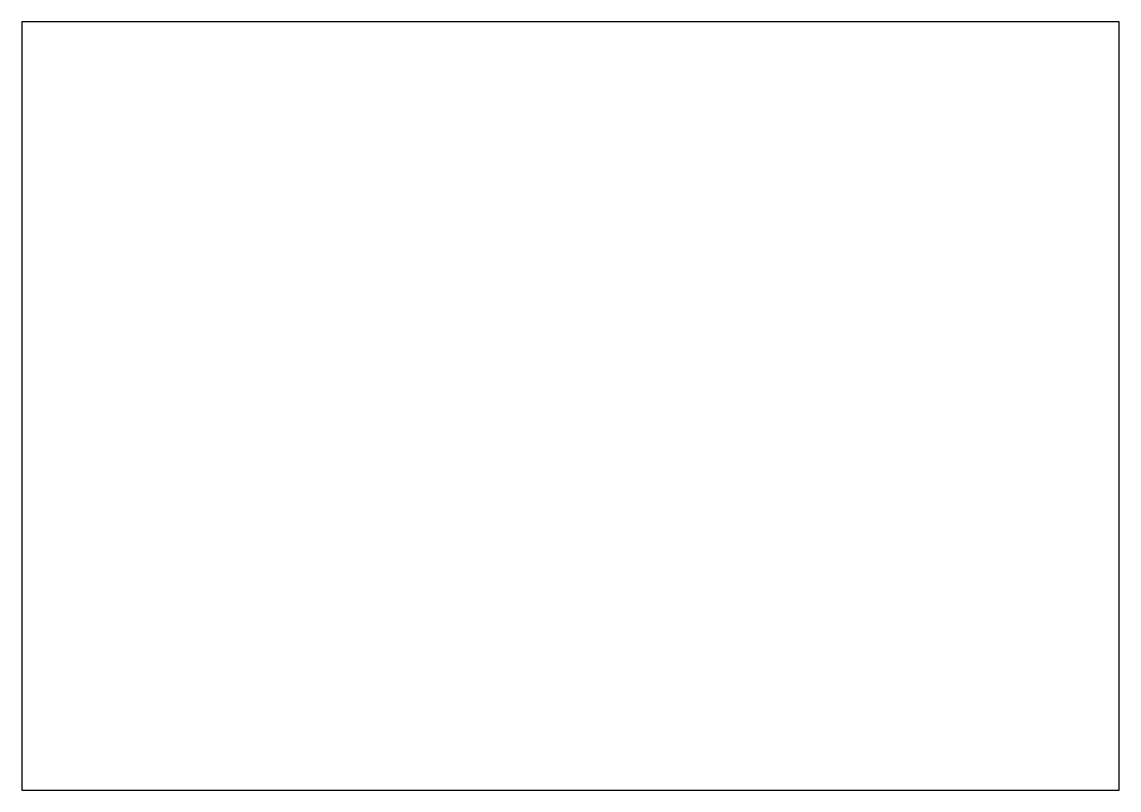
# Model space of a CAD drawing. Header units: millimetres. Extents: x 0 to 1000, y 0 to 700.
import ezdxf

# ---------------------------------------------------------------- set-up
doc = ezdxf.new("R2010")
doc.units = ezdxf.units.MM

# ---------------------------------------------------------------- blocks, each defined once
blk = doc.blocks.new('escritorioProfesor')
blk.add_lwpolyline([(0, 0), (100, 0), (100, 70), (0, 70)], close=True)
for tag, p, flags in [('NOMBRE', (0, 70), 3), ('MATERIAL', (8.61, 62.29), 1), ('COLOR', (8.31, 56.53), 1)]:
    blk.add_attdef(tag, p, '', height=2.5, dxfattribs=dict(flags=flags))

msp = doc.modelspace()

# ---------------------------------------------------------------- block references
at = {"xscale": 10, "yscale": 10, "zscale": 10}
msp.add_blockref('escritorioProfesor', (0, 0), dxfattribs=at)

doc.saveas('drawing.dxf')
